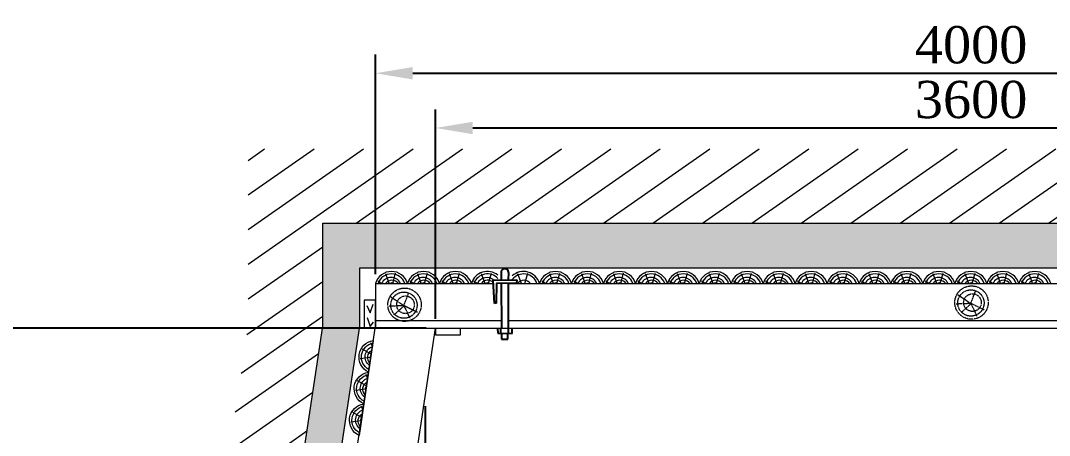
# Model space of a CAD drawing. Header units: millimetres. Extents: x -46762 to 217101, y -107409 to 31524.
# Drawn here: x 167595 to 171050, y -97115 to -95722 of the extents above; entities that cross this region are included whole.
import ezdxf

# ---------------------------------------------------------------- set-up
doc = ezdxf.new("R2010")
doc.units = ezdxf.units.MM
doc.linetypes.add('ACAD_ISO10W100', pattern=[18, 12, -3, 0, -3])
doc.styles.get("Standard").update_dxf_attribs({"font": 'TIMES.TTF'})
doc.dimstyles.new('ISO-25', dxfattribs={"dimscale": 50, "dimtxt": 2.5, "dimasz": 2.5, "dimexe": 1.25, "dimexo": 0.625, "dimtad": 1, "dimdec": 0, "dimtxsty": 'Standard', "dimcen": 2.5, "dimadec": 0, "dimazin": 0, "dimtfac": 1, "dimtdec": 0, "dimtmove": 0, "dimatfit": 3, "dimfxl": 1, "dimarcsym": 0})

# ---------------------------------------------------------------- blocks, each defined once
blk = doc.blocks.new('*D466')
at = {"color": 0, "lineweight": -2}
for p, q in [((168787.0452366926, -96572.8159790659), (168787.0452366926, -95836.30909318075)), ((172787.0452366926, -96572.81597906584), (172787.0452366926, -95836.30909318075)), ((168912.0452366926, -95898.80909318075), (172662.0452366926, -95898.80909318075))]:
    blk.add_line(p, q, dxfattribs=at)
at = {"color": 0, "lineweight": 0}
for points in [[(168912.0452366926, -95877.97575984742), (168912.0452366926, -95919.64242651408), (168787.0452366926, -95898.80909318075)], [(172662.0452366926, -95877.97575984742), (172662.0452366926, -95919.64242651408), (172787.0452366926, -95898.80909318075)]]:
    blk.add_solid(points, dxfattribs=at)
at = {"layer": 'Defpoints', "color": 0, "lineweight": 0}
for p in [(172787.0452366926, -95898.80909318075), (168787.0452366926, -96604.0659790659), (172787.0452366926, -96604.06597906584)]:
    blk.add_point(p, dxfattribs=at)
at = {"color": 0, "lineweight": 0, "insert": (170787.0452366926, -95803.97762238047), "char_height": 125, "attachment_point": 5}
blk.add_mtext('4000', dxfattribs=at)
blk = doc.blocks.new('*D467')
at = {"color": 0, "lineweight": -2}
for p, q in [((168957.2300896849, -96754.06597906584), (167420.5019700272, -96754.06597906584)), ((167483.0019700272, -96879.06597906584), (167483.0019700272, -98629.06597906584)), ((168717.2300896849, -98754.06597906584), (167420.5019700272, -98754.06597906584))]:
    blk.add_line(p, q, dxfattribs=at)
at = {"color": 0, "lineweight": 0}
for points in [[(167462.1686366939, -96879.06597906584), (167503.8353033605, -96879.06597906584), (167483.0019700272, -96754.06597906584)], [(167462.1686366939, -98629.06597906584), (167503.8353033605, -98629.06597906584), (167483.0019700272, -98754.06597906584)]]:
    blk.add_solid(points, dxfattribs=at)
at = {"layer": 'Defpoints', "color": 0, "lineweight": 0}
for p in [(168988.4800896849, -96754.06597906584), (167483.0019700272, -98754.06597906584), (168748.4800896849, -98754.06597906584)]:
    blk.add_point(p, dxfattribs=at)
at = {"color": 0, "lineweight": 0, "insert": (167388.1704992269, -97766.15948953264), "char_height": 125, "attachment_point": 5, "rotation": 90}
blk.add_mtext('2000', dxfattribs=at)
blk = doc.blocks.new('*D464')
at = {"color": 0, "lineweight": -2}
for p, q in [((168953.6192091918, -97016.56597906584), (168953.6192091918, -97370.44234905636)), ((169925.5958748872, -97276.69234905636), (169925.5958748872, -97245.44234905636)), ((169800.5958748872, -97307.94234905636), (169078.6192091918, -97307.94234905636))]:
    blk.add_line(p, q, dxfattribs=at)
at = {"color": 0, "lineweight": 0}
for points in [[(169078.6192091918, -97287.10901572304), (169078.6192091918, -97328.77568238969), (168953.6192091918, -97307.94234905636)], [(169800.5958748872, -97287.10901572304), (169800.5958748872, -97328.77568238969), (169925.5958748872, -97307.94234905636)]]:
    blk.add_solid(points, dxfattribs=at)
at = {"layer": 'Defpoints', "color": 0, "lineweight": 0}
for p in [(168953.6192091918, -96985.31597906584), (168953.6192091918, -97307.94234905636), (169925.5958748872, -97307.94234905636)]:
    blk.add_point(p, dxfattribs=at)
at = {"color": 0, "lineweight": 0, "insert": (169439.6075420395, -97212.9306331227), "char_height": 125, "attachment_point": 5}
blk.add_mtext('970', dxfattribs=at)
blk = doc.blocks.new('*D475')
at = {"color": 0, "lineweight": -2}
for p, q in [((168988.4800896849, -96722.81597906584), (168988.4800896849, -96020.03704187967)), ((172585.6103837004, -96722.81597906584), (172585.6103837004, -96020.03704187967)), ((169113.4800896849, -96082.53704187967), (172460.6103837004, -96082.53704187967))]:
    blk.add_line(p, q, dxfattribs=at)
at = {"color": 0, "lineweight": 0}
for points in [[(169113.4800896849, -96061.70370854634), (169113.4800896849, -96103.370375213), (168988.4800896849, -96082.53704187967)], [(172460.6103837004, -96061.70370854634), (172460.6103837004, -96103.370375213), (172585.6103837004, -96082.53704187967)]]:
    blk.add_solid(points, dxfattribs=at)
at = {"layer": 'Defpoints', "color": 0, "lineweight": 0}
for p in [(172585.6103837004, -96082.53704187967), (168988.4800896849, -96754.06597906584), (172585.6103837004, -96754.06597906584)]:
    blk.add_point(p, dxfattribs=at)
at = {"color": 0, "lineweight": 0, "insert": (170787.0452366926, -95987.70557107938), "char_height": 125, "attachment_point": 5}
blk.add_mtext('3600', dxfattribs=at)

msp = doc.modelspace()

# ---------------------------------------------------------------- hatches: boundary and pattern name
at = {"lineweight": 0}
h = msp.add_hatch(dxfattribs=at)
h.set_pattern_fill('LINE', scale=30, angle=35, style=0)
h.set_pattern_definition([(35, (703.7426278518979, -25097.17492370575), (-54.63315556243714, 78.02423221852646), [])])
h.paths.add_polyline_path([(168307.2180471512, -98754.06597906584), (173266.5995910089, -98754.06597906584), (172964.1833387152, -96747.98473975332), (172940.2230733203, -96402.49505834567), (168609.6342994449, -96402.49505834565), (168609.6342994449, -96747.98473975332)], flags=16)
h.paths.add_polyline_path([(168019.5306087804, -99004.06597906585), (173554.2870293797, -99004.06597906584), (173214.1833387152, -96747.98473975332), (173172.8851710006, -96152.49505834567), (168359.6342994449, -96152.49505834567), (168359.6342994449, -96747.98473975332)])
at = {"lineweight": 15}
h = msp.add_hatch(dxfattribs=at)
h.set_pattern_fill('GRAVEL', scale=10, style=0)
h.set_pattern_definition([(228.0128, (886.622627851897, -24843.17492370575), (-2032.001726589601, -2286.002808951258), [34.1721, -3383.05]), (184.9697, (863.7626278518983, -24868.57492370575), (3048.004930617913, 253.9982075387458), [58.6405, -5805.4]), (132.5104, (805.3426278518982, -24873.65492370575), (2539.998151833169, -2794.002729246041), [41.34819999999999, -4093.47]), (267.2737, (706.2826278518987, -24937.15492370575), (253.9988970828173, 5079.998365336643), [53.40049999999999, -5286.639999999999]), (292.8337, (703.7426278518979, -24990.49492370575), (-1270.003605550191, 3048.001733005111), [52.3634, -5183.98]), (357.2737, (724.0626278518976, -25038.75492370575), (-5079.998365336643, 253.9988970828175), [53.40049999999999, -5286.639999999999]), (37.6942, (777.4026278518977, -25041.29492370575), (-3302.002086123993, -2539.997735698489), [70.61939999999998, -6991.310000000001]), (72.2553, (833.2826278518987, -24998.11492370575), (1778.00355654672, 5588.00162060364), [66.672, -6600.53]), (121.4296, (853.6026278518984, -24934.61492370575), (-2032.000523526448, 3301.996115997269), [53.5813, -5304.55]), (175.2364, (825.6626278518979, -24888.89492370575), (2793.997805305446, -253.9976162721156), [61.17129999999997, -2997.389999999998]), (222.3974, (764.702627851897, -24883.81492370575), (-3048.000091723971, -2793.996365063697), [79.1078, -7831.68]), (138.8141, (957.7426278518979, -24939.69492370575), (-1777.998867422474, 1523.997655712401), [27.0005, -2673.06]), (171.4692, (937.4226278518981, -24921.91492370575), (3301.99495955914, -508.0012800045699), [51.36819999999996, -5085.459999999995]), (225, (886.622627851897, -24914.29492370575), (-5.329070518200751e-14, -253.9998268700197), [35.9209, -323.289]), (203.1986, (868.8426278518982, -24883.81492370575), (1270.004282559083, 508.0022274306265), [19.3441, -1915.06]), (291.8014, (851.0626278518976, -24891.43492370575), (-254.0001781894509, 762.0004908731864), [27.3566, -1340.48]), (30.9638, (861.2226278518974, -24916.83492370575), (761.9991954808227, 508.0003958660552), [44.43199999999997, -1436.629999999999]), (161.5651, (899.3226278518978, -24893.97492370575), (508.0002318180981, -253.9996222465077), [32.1287, -771.0899999999999]), (16.38950000000001, (703.7426278518979, -24891.43492370575), (2540.001401396935, 761.9984149967804), [45.00880000000001, -4455.88]), (70.3462, (746.9226278518981, -24878.73492370575), (-1015.997168867651, -2793.9960488545), [37.7599, -3738.219999999999]), (293.1986, (899.3226278518978, -24843.17492370575), (-508.0022274306264, 1270.004282559083), [38.688, -1895.72]), (343.6105, (914.5626278518976, -24878.73492370575), (-2540.001401396935, 761.9984149967811), [45.00879999999997, -4455.879999999996]), (339.444, (703.7426278518979, -25048.91492370575), (-1270.001576425591, 507.9993836050138), [43.4035, -2126.77]), (294.7751, (744.3826278518973, -25064.15492370575), (-1269.997040362684, 2793.998702615667), [36.36719999999996, -3600.359999999998]), (66.80140000000002, (901.8626278518987, -25097.17492370575), (508.0022274306268, 1270.004282559083), [38.688, -1895.72]), (17.35400000000001, (917.1026278518984, -25061.61492370575), (-3302.000178185996, -1015.998467560563), [42.57829999999999, -4215.239999999999]), (69.444, (777.4026278518977, -25097.17492370575), (-507.9993836050144, -1270.001576425591), [21.7018, -2148.48]), (101.3098999999999, (886.622627851897, -25097.17492370575), (-253.9987462887348, 1015.996746090262), [12.9515, -1282.2]), (165.9638, (884.082627851898, -25084.47492370575), (762.0005354697173, -253.9995604123641), [52.3634, -994.905]), (186.0090000000001, (833.2826278518987, -25071.77492370575), (2539.996254442795, 253.9994068547858), [48.5267, -4804.139999999999]), (303.6901, (861.2226278518974, -24939.69492370575), (-254.0000871307233, 507.999509923184), [36.6324, -879.178]), (353.1572, (881.5426278518971, -24970.17492370575), (4318.001785664343, -508.002275165484), [63.95569999999999, -6331.599999999999]), (60.94540000000001, (945.0426278518971, -24977.79492370575), (-1015.997636582909, -1777.995761083413), [26.1508, -2588.94]), (90, (957.7426278518979, -24954.93492370575), (-254, 254), [15.24, -238.76]), (120.2564, (828.202627851897, -25064.15492370575), (1015.997846683611, -1777.999103247756), [35.2867, -3493.39]), (48.01279999999999, (810.4226278518981, -25033.67492370575), (2032.001726589601, 2286.002808951258), [68.3443, -3348.88]), (0, (856.1426278518975, -24982.87492370575), (254, 254), [66.04, -187.96]), (325.3048, (922.1826278518984, -24982.87492370575), (-2539.995599095369, 1778.000169048476), [40.161, -3975.93]), (254.0546, (955.202627851897, -25005.73492370575), (-254.0006479701474, -1016.002420320363), [36.9829, -1812.17]), (207.646, (945.0426278518971, -25041.29492370575), (-4825.998304902272, -2540.001597472339), [60.2145, -5961.25]), (175.4261, (891.702627851897, -25069.23492370575), (-3302.000760474751, 253.9987711219462), [63.70289999999996, -6306.579999999995]), (175.4261, (891.702627851897, -25069.23492370575), (-3302.000760474751, 253.9987711219462), [63.70289999999996, -6306.579999999995])])
h.paths.add_polyline_path([(168734.6342994449, -96552.49505834567), (172825.6258147121, -96552.49505834567), (172839.1833387152, -96747.98473975332), (173141.5995910089, -98754.06597906584), (173266.5995910089, -98754.06597906584), (172964.1833387152, -96747.98473975332), (172940.2230733203, -96402.49505834567), (168609.6342994449, -96402.49505834565), (168609.6342994449, -96747.98473975332), (168307.2180471512, -98754.06597906584), (168432.2180471512, -98754.06597906584), (168734.6342994449, -96747.98473975332)])

# ---------------------------------------------------------------- linework, layer by layer
at = {"color": 7, "lineweight": 0}
for p, q in [((168609.6342994449, -96747.98473975332), (168609.6342994449, -96402.49505834565)), ((168609.6342994449, -96402.49505834567), (172940.2230733203, -96402.49505834567)), ((168307.2180471512, -98754.06597906585), (168609.6342994449, -96747.98473975332))]:
    msp.add_line(p, q, dxfattribs=at)
at = {"color": 7, "lineweight": 15}
for p, q in [((168734.6342994449, -96747.98473975332), (168734.6342994449, -96552.49505834567)), ((168734.6342994449, -96552.49505834567), (172825.6258147121, -96552.49505834567)), ((168787.0452366926, -96604.06597906584), (169010.1023238715, -96604.06597906584)), ((168787.0452366926, -96604.06597906584), (168787.0452366926, -96754.06597906584)), ((168787.0452366926, -96604.06597906584), (168894.3169196557, -96604.06597906584)), ((168894.3169196562, -96604.0659790657), (169001.5886026192, -96604.0659790657)), ((169001.5886026193, -96604.06597906577), (169108.8602855823, -96604.06597906577)), ((169010.1023238715, -96604.06597906584), (169183.2137771644, -96604.06597906584)), ((169108.8602855824, -96604.06597906584), (169183.2137771644, -96604.06597906585)), ((169193.3367202127, -96604.06597906585), (169193.5378947445, -96604.06597906585)), ((169233.8798322095, -96604.06597906584), (172338.8595886284, -96604.06597906584)), ((169233.8798322095, -96604.0659790659), (169337.9470174341, -96604.0659790659)), ((169337.9470174335, -96604.0659790659), (169445.2187003965, -96604.0659790659)), ((169445.2187003972, -96604.0659790659), (169552.4903833602, -96604.0659790659)), ((169552.4903833602, -96604.0659790659), (169659.7620663232, -96604.0659790659)), ((169659.7620663232, -96604.0659790659), (169767.0337492862, -96604.0659790659)), ((169767.0337492856, -96604.0659790659), (169874.3054322486, -96604.0659790659)), ((169874.3054322493, -96604.0659790659), (169981.5771152123, -96604.0659790659)), ((169981.5771152125, -96604.0659790659), (170088.8487981755, -96604.0659790659)), ((170088.8487981755, -96604.0659790659), (170196.1204811385, -96604.0659790659)), ((170196.1204811385, -96604.0659790659), (170303.3921641015, -96604.0659790659)), ((170303.3921641022, -96604.0659790659), (170410.6638470652, -96604.0659790659)), ((170410.6638470653, -96604.0659790659), (170517.9355300283, -96604.0659790659)), ((170517.9355300277, -96604.0659790659), (170625.2072129907, -96604.0659790659)), ((170625.2072129907, -96604.0659790659), (170732.4788959537, -96604.0659790659)), ((170732.4788959544, -96604.0659790659), (170839.7505789174, -96604.0659790659)), ((170839.7505789174, -96604.0659790659), (170947.0222618805, -96604.0659790659)), ((170947.0222618799, -96604.0659790659), (171054.2939448429, -96604.0659790659)), ((168787.0452366926, -96729.06597906585), (169062.9516692388, -96729.06597906584)), ((169062.9516692388, -96729.06597906584), (169209.7201089557, -96729.06597906582)), ((169232.1210444573, -96729.06597906582), (172335.1635309977, -96729.06597906584)), ((168432.2180471512, -98754.06597906584), (168734.6342994449, -96747.98473975332)), ((168484.7208004407, -98754.06597906584), (168787.1370527344, -96747.98473975332)), ((168686.9805827184, -98754.06597906584), (168988.4800896849, -96754.06597906584)), ((168787.0452366926, -96754.06597906584), (169064.163935081, -96754.06597906584)), ((168988.4800896849, -96754.06597906584), (168988.4800896849, -96776.4659790652)), ((169064.163935081, -96754.06597906584), (169237.2948773019, -96754.06597906584)), ((169072.4800896849, -96776.4659790652), (169072.4800896849, -96754.06597906584)), ((169237.2948773019, -96754.06597906584), (169253.9085977372, -96754.06597906584)), ((169237.2948773019, -96754.06597906585), (172334.4243194715, -96754.06597906584)), ((168779.5658832635, -96796.11559771636), (168763.8838913374, -96902.23481885447)), ((168988.4800896849, -96776.4659790652), (169072.4800896849, -96776.4659790652)), ((168772.7967368285, -96841.92205845377), (168743.3992648986, -96825.48911994514)), ((168770.5311603397, -96802.59844634421), (168776.4148602283, -96817.4384061869)), ((168771.1210673866, -96853.26122613686), (168735.9050411601, -96858.00725406616)), ((168763.239381374, -96902.32504097973), (168747.5573894479, -97008.44426211786)), ((168756.470234939, -96948.13150171714), (168727.0727630091, -96931.69856320853)), ((168754.2046584503, -96908.80788960759), (168760.0883583389, -96923.64784945028)), ((168754.7945654972, -96959.47066940024), (168719.5785392707, -96964.21669732955)), ((168740.7882430197, -97054.250722807), (168711.3907710899, -97037.8177842984)), ((168747.5573894547, -97008.44426206962), (168731.8753975287, -97114.56348320773)), ((168738.522666531, -97014.92711069746), (168744.4063664196, -97029.76707054015)), ((168739.1125735779, -97065.58989049011), (168703.8965473514, -97070.33591841943))]:
    msp.add_line(p, q, dxfattribs=at)
at = {"color": 7}
for p, q in [((169182.6783149414, -96593.02338831536), (169261.7832272629, -96592.48064589126)), ((169186.4901693793, -96671.6335063516), (169182.6783149414, -96593.02338831536)), ((169209.0199933957, -96565.65528789282), (169209.1364713348, -96592.84185769333)), ((169233.1540343533, -96567.13828963529), (169232.9911069438, -96592.67818994662)), ((169261.7832272629, -96592.48064589126), (169260.5367710952, -96604.22019039046)), ((169193.5467777102, -96603.58029009633), (169192.3194667714, -96670.68528692516)), ((169260.5367710952, -96604.22019039046), (169193.5467777102, -96603.58029009633)), ((169209.183118917, -96603.72965119987), (169209.8267739127, -96753.96214668134)), ((169232.9191596533, -96603.95638206937), (169231.9615612491, -96754.06597906584)), ((169192.3194667714, -96670.68528692516), (169186.4901693793, -96671.6335063516)), ((169197.2306479839, -96754.1677295322), (169197.6396382687, -96771.71865686802)), ((169207.6301924581, -96771.86150813062), (169207.8419402086, -96753.96214668134)), ((169233.7372320975, -96772.14925560071), (169233.434109662, -96753.57684858171)), ((169246.0975771485, -96772.29669891576), (169245.788757255, -96753.37520692701)), ((169197.6396382687, -96771.71865686802), (169246.0975771485, -96772.29669891576)), ((169209.6150261622, -96771.86150813062), (169210.0114498221, -96791.90474592082)), ((169210.0114498221, -96791.90474592082), (169231.2911569318, -96791.48386684687)), ((169231.2911569318, -96791.48386684687), (169231.5221096413, -96772.12283198605))]:
    msp.add_line(p, q, dxfattribs=at)
at = {"color": 7, "linetype": 'ACAD_ISO10W100', "lineweight": 0, "ltscale": 0.05}
for p, q in [((168883.834524522, -96680.63129320982), (168839.0563001092, -96650.35605942988)), ((168882.5174200561, -96677.99862022241), (168897.6632895565, -96638.50919951228)), ((170787.6108217422, -96673.33170638514), (170742.8325973294, -96643.0564726052)), ((170786.2937172769, -96670.69903339773), (170801.4395867767, -96631.2096126876)), ((168833.1296072982, -96679.97304070042), (168882.5174200561, -96677.99862022241)), ((168849.5925812645, -96709.59002197161), (168883.834524522, -96678.65687273053)), ((168883.834524522, -96678.65687273053), (168927.2956444683, -96700.37583504143)), ((168903.5899823668, -96722.09479735169), (168883.834524522, -96680.63129320982)), ((170736.9059045191, -96672.67345387574), (170786.2937172769, -96670.69903339773)), ((170753.3688784853, -96702.29043514693), (170787.6108217422, -96671.35728590585)), ((170787.6108217422, -96671.35728590585), (170831.0719416891, -96693.07624821675)), ((170807.3662795876, -96714.79521052701), (170787.6108217422, -96673.33170638514))]:
    msp.add_line(p, q, dxfattribs=at)
at = {"color": 7, "lineweight": 15}
for points in [[(168833.3491586512, -96604.06597906584), (168821.3903668931, -96572.58201293083)], [(168844.8114704522, -96604.06597906584), (168854.6547226241, -96569.9221118131)], [(168940.6208416147, -96604.0659790657), (168928.6620498567, -96572.58201293068)], [(168952.0831534158, -96604.0659790657), (168961.9264055876, -96569.92211181295)], [(169047.8925245778, -96604.06597906577), (169035.9337328198, -96572.58201293075)], [(169059.3548363789, -96604.06597906577), (169069.1980885507, -96569.92211181302)], [(169155.1642075409, -96604.06597906584), (169143.2054157829, -96572.58201293083)], [(169166.626519342, -96604.06597906584), (169176.4697715138, -96569.9221118131)], [(169276.9792564296, -96604.0659790659), (169265.0204646715, -96572.58201293088)], [(169288.4415682306, -96604.0659790659), (169298.2848204025, -96569.92211181315)], [(169384.250939392, -96604.0659790659), (169372.292147634, -96572.58201293088)], [(169395.7132511931, -96604.0659790659), (169405.5565033649, -96569.92211181315)], [(169491.5226223557, -96604.0659790659), (169479.5638305977, -96572.58201293088)], [(169502.9849341568, -96604.0659790659), (169512.8281863286, -96569.92211181315)], [(169598.7943053187, -96604.0659790659), (169586.8355135607, -96572.58201293088)], [(169610.2566171198, -96604.0659790659), (169620.0998692916, -96569.92211181315)], [(169706.0659882817, -96604.0659790659), (169694.1071965237, -96572.58201293088)], [(169717.5283000828, -96604.0659790659), (169727.3715522547, -96569.92211181315)], [(169813.3376712442, -96604.0659790659), (169801.3788794861, -96572.58201293088)], [(169824.7999830452, -96604.0659790659), (169834.6432352171, -96569.92211181315)], [(169920.6093542079, -96604.0659790659), (169908.6505624498, -96572.58201293088)], [(169932.0716660089, -96604.0659790659), (169941.9149181808, -96569.92211181315)], [(170027.881037171, -96604.0659790659), (170015.9222454129, -96572.58201293088)], [(170039.343348972, -96604.0659790659), (170049.1866011439, -96569.92211181315)], [(170135.152720134, -96604.0659790659), (170123.193928376, -96572.58201293088)], [(170146.615031935, -96604.0659790659), (170156.4582841069, -96569.92211181315)], [(170242.424403097, -96604.0659790659), (170230.465611339, -96572.58201293088)], [(170253.886714898, -96604.0659790659), (170263.7299670699, -96569.92211181315)], [(170349.6960860607, -96604.0659790659), (170337.7372943027, -96572.58201293088)], [(170361.1583978618, -96604.0659790659), (170371.0016500336, -96569.92211181315)], [(170456.9677690238, -96604.0659790659), (170445.0089772658, -96572.58201293088)], [(170468.4300808249, -96604.0659790659), (170478.2733329968, -96569.92211181315)], [(170564.2394519863, -96604.0659790659), (170552.2806602282, -96572.58201293088)], [(170575.7017637873, -96604.0659790659), (170585.5450159592, -96569.92211181315)], [(170671.5111349493, -96604.0659790659), (170659.5523431912, -96572.58201293088)], [(170682.9734467503, -96604.0659790659), (170692.8166989222, -96569.92211181315)], [(170778.782817913, -96604.0659790659), (170766.8240261549, -96572.58201293088)], [(170790.245129714, -96604.0659790659), (170800.0883818859, -96569.92211181315)], [(170886.054500876, -96604.0659790659), (170874.0957091179, -96572.58201293088)], [(170897.516812677, -96604.0659790659), (170907.3600648489, -96569.92211181315)], [(170993.3261838384, -96604.0659790659), (170981.3673920804, -96572.58201293088)], [(171004.7884956395, -96604.0659790659), (171014.6317478113, -96569.92211181315)], [(168794.779219009, -96596.07604401169), (168808.5996122864, -96604.06597906584)], [(168902.0509019725, -96596.07604401154), (168915.87129525, -96604.0659790657)], [(169009.3225849356, -96596.07604401161), (169023.1429782131, -96604.06597906577)], [(169116.5942678987, -96596.07604401169), (169130.4146611762, -96604.06597906584)], [(169345.6809997498, -96596.07604401174), (169359.5013930273, -96604.0659790659)], [(169452.9526827135, -96596.07604401174), (169466.773075991, -96604.0659790659)], [(169560.2243656765, -96596.07604401174), (169574.044758954, -96604.0659790659)], [(169667.4960486395, -96596.07604401174), (169681.316441917, -96604.0659790659)], [(169774.767731602, -96596.07604401174), (169788.5881248794, -96604.0659790659)], [(169882.0394145657, -96596.07604401174), (169895.8598078431, -96604.0659790659)], [(169989.3110975288, -96596.07604401174), (170003.1314908062, -96604.0659790659)], [(170096.5827804918, -96596.07604401174), (170110.4031737692, -96604.0659790659)], [(170203.8544634548, -96596.07604401174), (170217.6748567323, -96604.0659790659)], [(170311.1261464185, -96596.07604401174), (170324.946539696, -96604.0659790659)], [(170418.3978293816, -96596.07604401174), (170432.2182226591, -96604.0659790659)], [(170525.6695123441, -96596.07604401174), (170539.4899056215, -96604.0659790659)], [(170632.9411953071, -96596.07604401174), (170646.7615885845, -96604.0659790659)], [(170740.2128782708, -96596.07604401174), (170754.0332715482, -96604.0659790659)], [(170847.4845612338, -96596.07604401174), (170861.3049545112, -96604.0659790659)], [(170954.7562441962, -96596.07604401174), (170968.5766374737, -96604.0659790659)], [(168758.2843782931, -96678.75902508758), (168769.4582453886, -96703.32924176625), (168779.1425505441, -96673.54699868325)], [(168759.029159263, -96718.96498631727), (168768.7134644185, -96749.49185240973), (168779.887331514, -96734.60073086823)]]:
    msp.add_lwpolyline(points, dxfattribs=at)
msp.add_lwpolyline([(168787.3367556232, -96660.88941150816), (168749.3448541074, -96660.88941150816), (168749.3448541074, -96753.9592558046), (168787.3367556232, -96753.9592558046)], close=True, dxfattribs=at)
at = {"color": 7, "linetype": 'ACAD_ISO10W100', "lineweight": 0, "ltscale": 0.05}
for centre, radius in [((168884.573212163, -96675.92881548413), 56), ((170788.3495093832, -96668.62922865945), 56), ((170786.2937172769, -96670.04078088897), 44.09651417567511), ((168882.5174200561, -96677.34036771365), 44.09651417567511), ((168887.7858379183, -96676.02419974376), 29.61698127098498), ((170791.5621351392, -96668.72461291908), 29.61698127098498)]:
    msp.add_circle(centre, radius, dxfattribs=at)
at = {"color": 7}
msp.add_arc((169221.0407101037, -96567.1503260451), 12.11333022955152, 0.05693195875678125, 172.9104259522138, dxfattribs=at)
at = {"color": 7, "lineweight": 15}
for centre, radius, start, end in [((168840.6810781742, -96620.1655600717), 56, 16.70789613008618, 163.2921038699138), ((168840.6810781742, -96620.1655600717), 47.72269826981938, 19.71592301899786, 160.2840769810021), ((168839.5750160397, -96620.45682248397), 35.9061071650649, 27.16096028538483, 152.8390397146152), ((168947.9527611377, -96620.16556007156), 56, 16.70789613008618, 163.2921038699138), ((168947.9527611377, -96620.16556007156), 47.72269826981938, 19.71592301899786, 160.2840769810021), ((168946.8466990032, -96620.45682248383), 35.9061071650649, 27.16096028538483, 152.8390397146152), ((169055.2244441008, -96620.16556007163), 56, 16.70789613008618, 163.2921038699138), ((169055.2244441008, -96620.16556007163), 47.72269826981938, 19.71592301899786, 160.2840769810021), ((169054.1183819663, -96620.4568224839), 35.9061071650649, 27.16096028538483, 152.8390397146152), ((169162.4961270639, -96620.1655600717), 56, 50.93526880516235, 163.2921038699138), ((169162.4961270639, -96620.1655600717), 47.72269826981938, 42.31328268151437, 160.2840769810021), ((169161.3900649294, -96620.45682248397), 35.9061071650649, 49.8526134469919, 152.8390397146152), ((169284.3111759525, -96620.16556007176), 56, 16.70789613008618, 132.8089054446326), ((169284.3111759525, -96620.16556007176), 47.72269826981938, 19.71592301899786, 142.718664165284), ((169391.582858915, -96620.16556007176), 56, 16.70789613008618, 163.2921038699138), ((169391.582858915, -96620.16556007176), 47.72269826981938, 19.71592301899786, 160.2840769810021), ((169390.4767967805, -96620.45682248403), 35.9061071650649, 27.16096028538483, 152.8390397146152), ((169498.8545418787, -96620.16556007176), 56, 16.70789613008618, 163.2921038699138), ((169498.8545418787, -96620.16556007176), 47.72269826981938, 19.71592301899786, 160.2840769810021), ((169497.7484797442, -96620.45682248403), 35.9061071650649, 27.16096028538483, 152.8390397146152), ((169606.1262248417, -96620.16556007176), 56, 16.70789613008618, 163.2921038699138), ((169606.1262248417, -96620.16556007176), 47.72269826981938, 19.71592301899786, 160.2840769810021), ((169605.0201627072, -96620.45682248403), 35.9061071650649, 27.16096028538483, 152.8390397146152), ((169713.3979078047, -96620.16556007176), 56, 16.70789613008618, 163.2921038699138), ((169713.3979078047, -96620.16556007176), 47.72269826981938, 19.71592301899786, 160.2840769810021), ((169712.2918456702, -96620.45682248403), 35.9061071650649, 27.16096028538483, 152.8390397146152), ((169820.6695907671, -96620.16556007176), 56, 16.70789613008618, 163.2921038699138), ((169820.6695907671, -96620.16556007176), 47.72269826981938, 19.71592301899786, 160.2840769810021), ((169819.5635286326, -96620.45682248403), 35.9061071650649, 27.16096028538483, 152.8390397146152), ((169927.9412737308, -96620.16556007176), 56, 16.70789613008618, 163.2921038699138), ((169927.9412737308, -96620.16556007176), 47.72269826981938, 19.71592301899786, 160.2840769810021), ((169926.8352115963, -96620.45682248403), 35.9061071650649, 27.16096028538483, 152.8390397146152), ((170035.212956694, -96620.16556007176), 56, 16.70789613008618, 163.2921038699138), ((170035.212956694, -96620.16556007176), 47.72269826981938, 19.71592301899786, 160.2840769810021), ((170034.1068945595, -96620.45682248403), 35.9061071650649, 27.16096028538483, 152.8390397146152), ((170142.484639657, -96620.16556007176), 56, 16.70789613008618, 163.2921038699138), ((170142.484639657, -96620.16556007176), 47.72269826981938, 19.71592301899786, 160.2840769810021), ((170141.3785775225, -96620.45682248403), 35.9061071650649, 27.16096028538483, 152.8390397146152), ((170249.75632262, -96620.16556007176), 56, 16.70789613008618, 163.2921038699138), ((170249.75632262, -96620.16556007176), 47.72269826981938, 19.71592301899786, 160.2840769810021), ((170248.6502604855, -96620.45682248403), 35.9061071650649, 27.16096028538483, 152.8390397146152), ((170357.0280055837, -96620.16556007176), 56, 16.70789613008618, 163.2921038699138), ((170357.0280055837, -96620.16556007176), 47.72269826981938, 19.71592301899786, 160.2840769810021), ((170355.9219434492, -96620.45682248403), 35.9061071650649, 27.16096028538483, 152.8390397146152), ((170464.2996885468, -96620.16556007176), 56, 16.70789613008618, 163.2921038699138), ((170464.2996885468, -96620.16556007176), 47.72269826981938, 19.71592301899786, 160.2840769810021), ((170463.1936264123, -96620.45682248403), 35.9061071650649, 27.16096028538483, 152.8390397146152), ((170571.5713715092, -96620.16556007176), 56, 16.70789613008618, 163.2921038699138), ((170571.5713715092, -96620.16556007176), 47.72269826981938, 19.71592301899786, 160.2840769810021), ((170570.4653093747, -96620.45682248403), 35.9061071650649, 27.16096028538483, 152.8390397146152), ((170678.8430544722, -96620.16556007176), 56, 16.70789613008618, 163.2921038699138), ((170678.8430544722, -96620.16556007176), 47.72269826981938, 19.71592301899786, 160.2840769810021), ((170677.7369923377, -96620.45682248403), 35.9061071650649, 27.16096028538483, 152.8390397146152), ((170786.1147374359, -96620.16556007176), 56, 16.70789613008618, 163.2921038699138), ((170786.1147374359, -96620.16556007176), 47.72269826981938, 19.71592301899786, 160.2840769810021), ((170785.0086753014, -96620.45682248403), 35.9061071650649, 27.16096028538483, 152.8390397146152), ((170893.386420399, -96620.16556007176), 56, 16.70789613008618, 163.2921038699138), ((170893.386420399, -96620.16556007176), 47.72269826981938, 19.71592301899786, 160.2840769810021), ((170892.2803582645, -96620.45682248403), 35.9061071650649, 27.16096028538483, 152.8390397146152), ((171000.6581033614, -96620.16556007176), 56, 16.70789613008618, 163.2921038699138), ((171000.6581033614, -96620.16556007176), 47.72269826981938, 19.71592301899786, 160.2840769810021), ((170999.5520412269, -96620.45682248403), 35.9061071650649, 27.16096028538483, 152.8390397146152), ((168842.2360747113, -96620.45682248397), 27.04033853355213, 37.31255219454554, 142.6874478054545), ((168841.7927519887, -96620.01344878838), 17.28816356719472, 67.28695266422332, 112.7130473357767), ((168949.5077576748, -96620.45682248383), 27.04033853355213, 37.31255219454554, 142.6874478054545), ((168949.0644349523, -96620.01344878823), 17.28816356719472, 67.28695266422332, 112.7130473357767), ((169056.7794406379, -96620.4568224839), 27.04033853355213, 37.31255219454554, 142.6874478054545), ((169056.3361179154, -96620.0134487883), 17.28816356719472, 67.28695266422332, 112.7130473357767), ((169164.051123601, -96620.45682248397), 27.04033853355213, 45.28301781056123, 142.6874478054545), ((169163.6078008785, -96620.01344878838), 17.28816356719472, 67.28695266422332, 112.7130473357767), ((169284.3111759525, -96620.16556007176), 47.72269826981938, 160.2232817007613, 160.2840769810021), ((169285.8661724897, -96620.45682248403), 27.04033853355213, 37.31255219454554, 142.6874478054545), ((169393.1378554521, -96620.45682248403), 27.04033853355213, 37.31255219454554, 142.6874478054545), ((169392.6945327296, -96620.01344878844), 17.28816356719472, 67.28695266422332, 112.7130473357767), ((169500.4095384158, -96620.45682248403), 27.04033853355213, 37.31255219454554, 142.6874478054545), ((169499.9662156933, -96620.01344878844), 17.28816356719472, 67.28695266422332, 112.7130473357767), ((169607.6812213789, -96620.45682248403), 27.04033853355213, 37.31255219454554, 142.6874478054545), ((169607.2378986563, -96620.01344878844), 17.28816356719472, 67.28695266422332, 112.7130473357767), ((169714.9529043419, -96620.45682248403), 27.04033853355213, 37.31255219454554, 142.6874478054545), ((169714.5095816193, -96620.01344878844), 17.28816356719472, 67.28695266422332, 112.7130473357767), ((169822.2245873043, -96620.45682248403), 27.04033853355213, 37.31255219454554, 142.6874478054545), ((169821.7812645817, -96620.01344878844), 17.28816356719472, 67.28695266422332, 112.7130473357767), ((169929.496270268, -96620.45682248403), 27.04033853355213, 37.31255219454554, 142.6874478054545), ((169929.0529475454, -96620.01344878844), 17.28816356719472, 67.28695266422332, 112.7130473357767), ((170036.7679532311, -96620.45682248403), 27.04033853355213, 37.31255219454554, 142.6874478054545), ((170036.3246305085, -96620.01344878844), 17.28816356719472, 67.28695266422332, 112.7130473357767), ((170144.0396361941, -96620.45682248403), 27.04033853355213, 37.31255219454554, 142.6874478054545), ((170143.5963134716, -96620.01344878844), 17.28816356719472, 67.28695266422332, 112.7130473357767), ((170251.3113191571, -96620.45682248403), 27.04033853355213, 37.31255219454554, 142.6874478054545), ((170250.8679964346, -96620.01344878844), 17.28816356719472, 67.28695266422332, 112.7130473357767), ((170358.5830021208, -96620.45682248403), 27.04033853355213, 37.31255219454554, 142.6874478054545), ((170358.1396793983, -96620.01344878844), 17.28816356719472, 67.28695266422332, 112.7130473357767), ((170465.854685084, -96620.45682248403), 27.04033853355213, 37.31255219454554, 142.6874478054545), ((170465.4113623614, -96620.01344878844), 17.28816356719472, 67.28695266422332, 112.7130473357767), ((170573.1263680464, -96620.45682248403), 27.04033853355213, 37.31255219454554, 142.6874478054545), ((170572.6830453238, -96620.01344878844), 17.28816356719472, 67.28695266422332, 112.7130473357767), ((170680.3980510094, -96620.45682248403), 27.04033853355213, 37.31255219454554, 142.6874478054545), ((170679.9547282868, -96620.01344878844), 17.28816356719472, 67.28695266422332, 112.7130473357767), ((170787.6697339731, -96620.45682248403), 27.04033853355213, 37.31255219454554, 142.6874478054545), ((170787.2264112505, -96620.01344878844), 17.28816356719472, 67.28695266422332, 112.7130473357767), ((170894.9414169361, -96620.45682248403), 27.04033853355213, 37.31255219454554, 142.6874478054545), ((170894.4980942135, -96620.01344878844), 17.28816356719472, 67.28695266422332, 112.7130473357767), ((171002.2130998985, -96620.45682248403), 27.04033853355213, 37.31255219454554, 142.6874478054545), ((171001.769777176, -96620.01344878844), 17.28816356719472, 67.28695266422332, 112.7130473357767)]:
    msp.add_arc(centre, radius, start, end, dxfattribs=at)
at = {"color": 7, "lineweight": 15, "extrusion": (0, 0, -1)}
for centre, major_axis, ratio, start_param, end_param in [((168787.6515041837, -96851.5287977171), (40.77537808565216, 38.38448308854816), 0.9999999999966664, 2.764323360035929, 5.322700416522089), ((168787.6515041837, -96851.5287977171), (-32.71091258347932, 34.74841187886206), 0.9999999999995671, 4.387619660029175, 6.840996770121065), ((168788.1013321018, -96850.47719794419), (26.14437670070657, 24.611381486663), 0.999999999998524, 2.946763746467417, 5.140260030087991), ((168787.712313309, -96853.10966781735), (-18.53445387770464, 19.68892905841848), 0.9999999999967364, 4.694738776393836, 6.533877653759017), ((168771.3250022943, -96957.73824098048), (40.77537808565216, 38.38448308854816), 0.9999999999966664, 2.764323360035929, 5.322700416522089), ((168771.3250022943, -96957.73824098048), (-32.71091258347932, 34.74841187886206), 0.9999999999995671, 4.387619660029175, 6.840996770121065), ((168771.7748302124, -96956.68664120756), (26.14437670070657, 24.611381486663), 0.999999999998524, 2.946763746467417, 5.140260030087991), ((168771.3858114196, -96959.31911108072), (-18.53445387770464, 19.68892905841848), 0.9999999999967364, 4.694738776393836, 6.533877653759017), ((168755.6430103751, -97063.85746207034), (40.77537808565216, 38.38448308854816), 0.9999999999966664, 2.764323360035929, 5.322700416522089), ((168755.6430103751, -97063.85746207034), (-32.71091258347932, 34.74841187886206), 0.9999999999995671, 4.387619660029175, 6.840996770121065), ((168756.0928382931, -97062.80586229743), (26.14437670070657, 24.611381486663), 0.999999999998524, 2.946763746467417, 5.140260030087991), ((168755.7038195003, -97065.4383321706), (-18.53445387770464, 19.68892905841848), 0.9999999999967364, 4.694738776393836, 6.533877653759017)]:
    msp.add_ellipse(centre, major_axis=major_axis, ratio=ratio, start_param=start_param, end_param=end_param, dxfattribs=at)
at = {"color": 7, "lineweight": 15, "extrusion": (0, 0, -0.9999999999999999)}
for centre in [(168787.3385120711, -96852.60629131334), (168771.0120101816, -96958.81573457671), (168755.3300182624, -97064.9349556666)]:
    msp.add_ellipse(centre, major_axis=(12.58806081894323, 11.84995039426411), ratio=0.9999999999995107, start_param=3.647094429112467, end_param=4.439929347453994, dxfattribs=at)

# ---------------------------------------------------------------- dimensions: what is measured, and where the dimension line sits
at = {"color": 7, "lineweight": 0}
dim = msp.add_linear_dim(base=(172787.0452366926, -95898.80909318075), p1=(168787.0452366926, -96604.0659790659), p2=(172787.0452366926, -96604.06597906584), dimstyle='ISO-25', override={"dimtad": 2}, dxfattribs=at)
dim.commit()
dim.dimension.update_dxf_attribs({"geometry": '*D466', "text_midpoint": (170787.0452366926, -95898.80909318075), "dimtype": 160})
dim = msp.add_linear_dim(base=(172585.6103837004, -96082.53704187967), p1=(168988.4800896849, -96754.06597906584), p2=(172585.6103837004, -96754.06597906584), text='3600', dimstyle='ISO-25', override={"dimadec": 4}, dxfattribs=at)
dim.commit()
dim.dimension.update_dxf_attribs({"geometry": '*D475', "text_midpoint": (170787.0452366926, -96082.53704187967), "dimtype": 160})
dim = msp.add_linear_dim(base=(167483.0019700272, -98754.06597906584), p1=(168988.4800896849, -96754.06597906584), p2=(168748.4800896849, -98754.06597906584), angle=90, dimstyle='ISO-25', dxfattribs=at)
dim.commit()
dim.dimension.update_dxf_attribs({"geometry": '*D467', "text_midpoint": (167483.0019700272, -97766.15948953264), "dimtype": 160})
dim = msp.add_linear_dim(base=(168953.6192091918, -97307.94234905636), p1=(169925.5958748872, -97307.94234905636), p2=(168953.6192091918, -96985.31597906584), text='970', dimstyle='ISO-25', override={"dimadec": 4}, dxfattribs=at)
dim.commit()
dim.dimension.update_dxf_attribs({"geometry": '*D464', "text_midpoint": (169439.6075420395, -97212.9306331227)})

doc.saveas('drawing.dxf')
